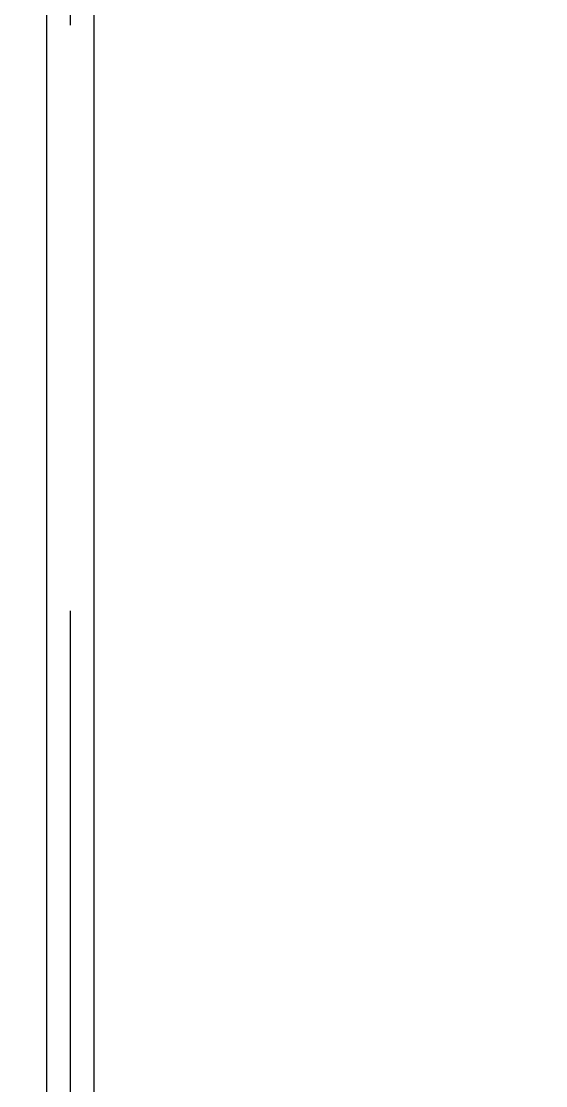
# Model space of a CAD drawing. Header units: metres. Extents: x 0 to 63075, y 0 to 44550.
# Drawn here: x 14590.1 to 14696.7, y 28645.7 to 28862.2 of the extents above; entities that cross this region are included whole.
import ezdxf

# ---------------------------------------------------------------- set-up
doc = ezdxf.new("R2010")
doc.units = ezdxf.units.M
doc.header["$LTSCALE"] = 75
doc.linetypes.add('HIDDEN2', pattern=[4.7625, 3.175, -1.5875])
for name, color, linetype in [('SDM', 7, 'Continuous'), ('SL1', 8, 'Continuous'), ('SL4', 4, 'Continuous'), ('ST1', 7, 'HIDDEN2')]:
    doc.layers.add(name, color=color, linetype=linetype)

# ---------------------------------------------------------------- blocks, each defined once
blk = doc.blocks.new('A$C29c634ac')
at = {"layer": 'SL1'}
for radius, start, end in [(1821.5, 111.63329, 68.36671), (1758, 110.23354, 69.76646), (1758, 110.23433, 69.76567), (1750, 110.33011, 69.66989)]:
    blk.add_arc((6310.01, 7583.12), radius, start, end, dxfattribs=at)
blk = doc.blocks.new('A$Ca53c419a')
at = {"layer": 'SL4'}
for p, q in [((3669.71, 215.76), (4459.48, 215.76)), ((4619.72, 206.23), (3669.71, 206.23))]:
    blk.add_line(p, q, dxfattribs=at)
at = {"layer": 'ST1'}
for p, q in [((3669.71, 215.76), (4459.48, 215.76)), ((4669.71, 211), (3669.71, 211))]:
    blk.add_line(p, q, dxfattribs=at)

msp = doc.modelspace()

# ---------------------------------------------------------------- block references
at = {"layer": 'SDM'}
msp.add_blockref('A$C29c634ac', (8259.51, 22668.36), dxfattribs=at)
at = {"layer": 'SDM', "rotation": 90}
msp.add_blockref('A$Ca53c419a', (14811.03, 24429.77), dxfattribs=at)

doc.saveas('drawing.dxf')
